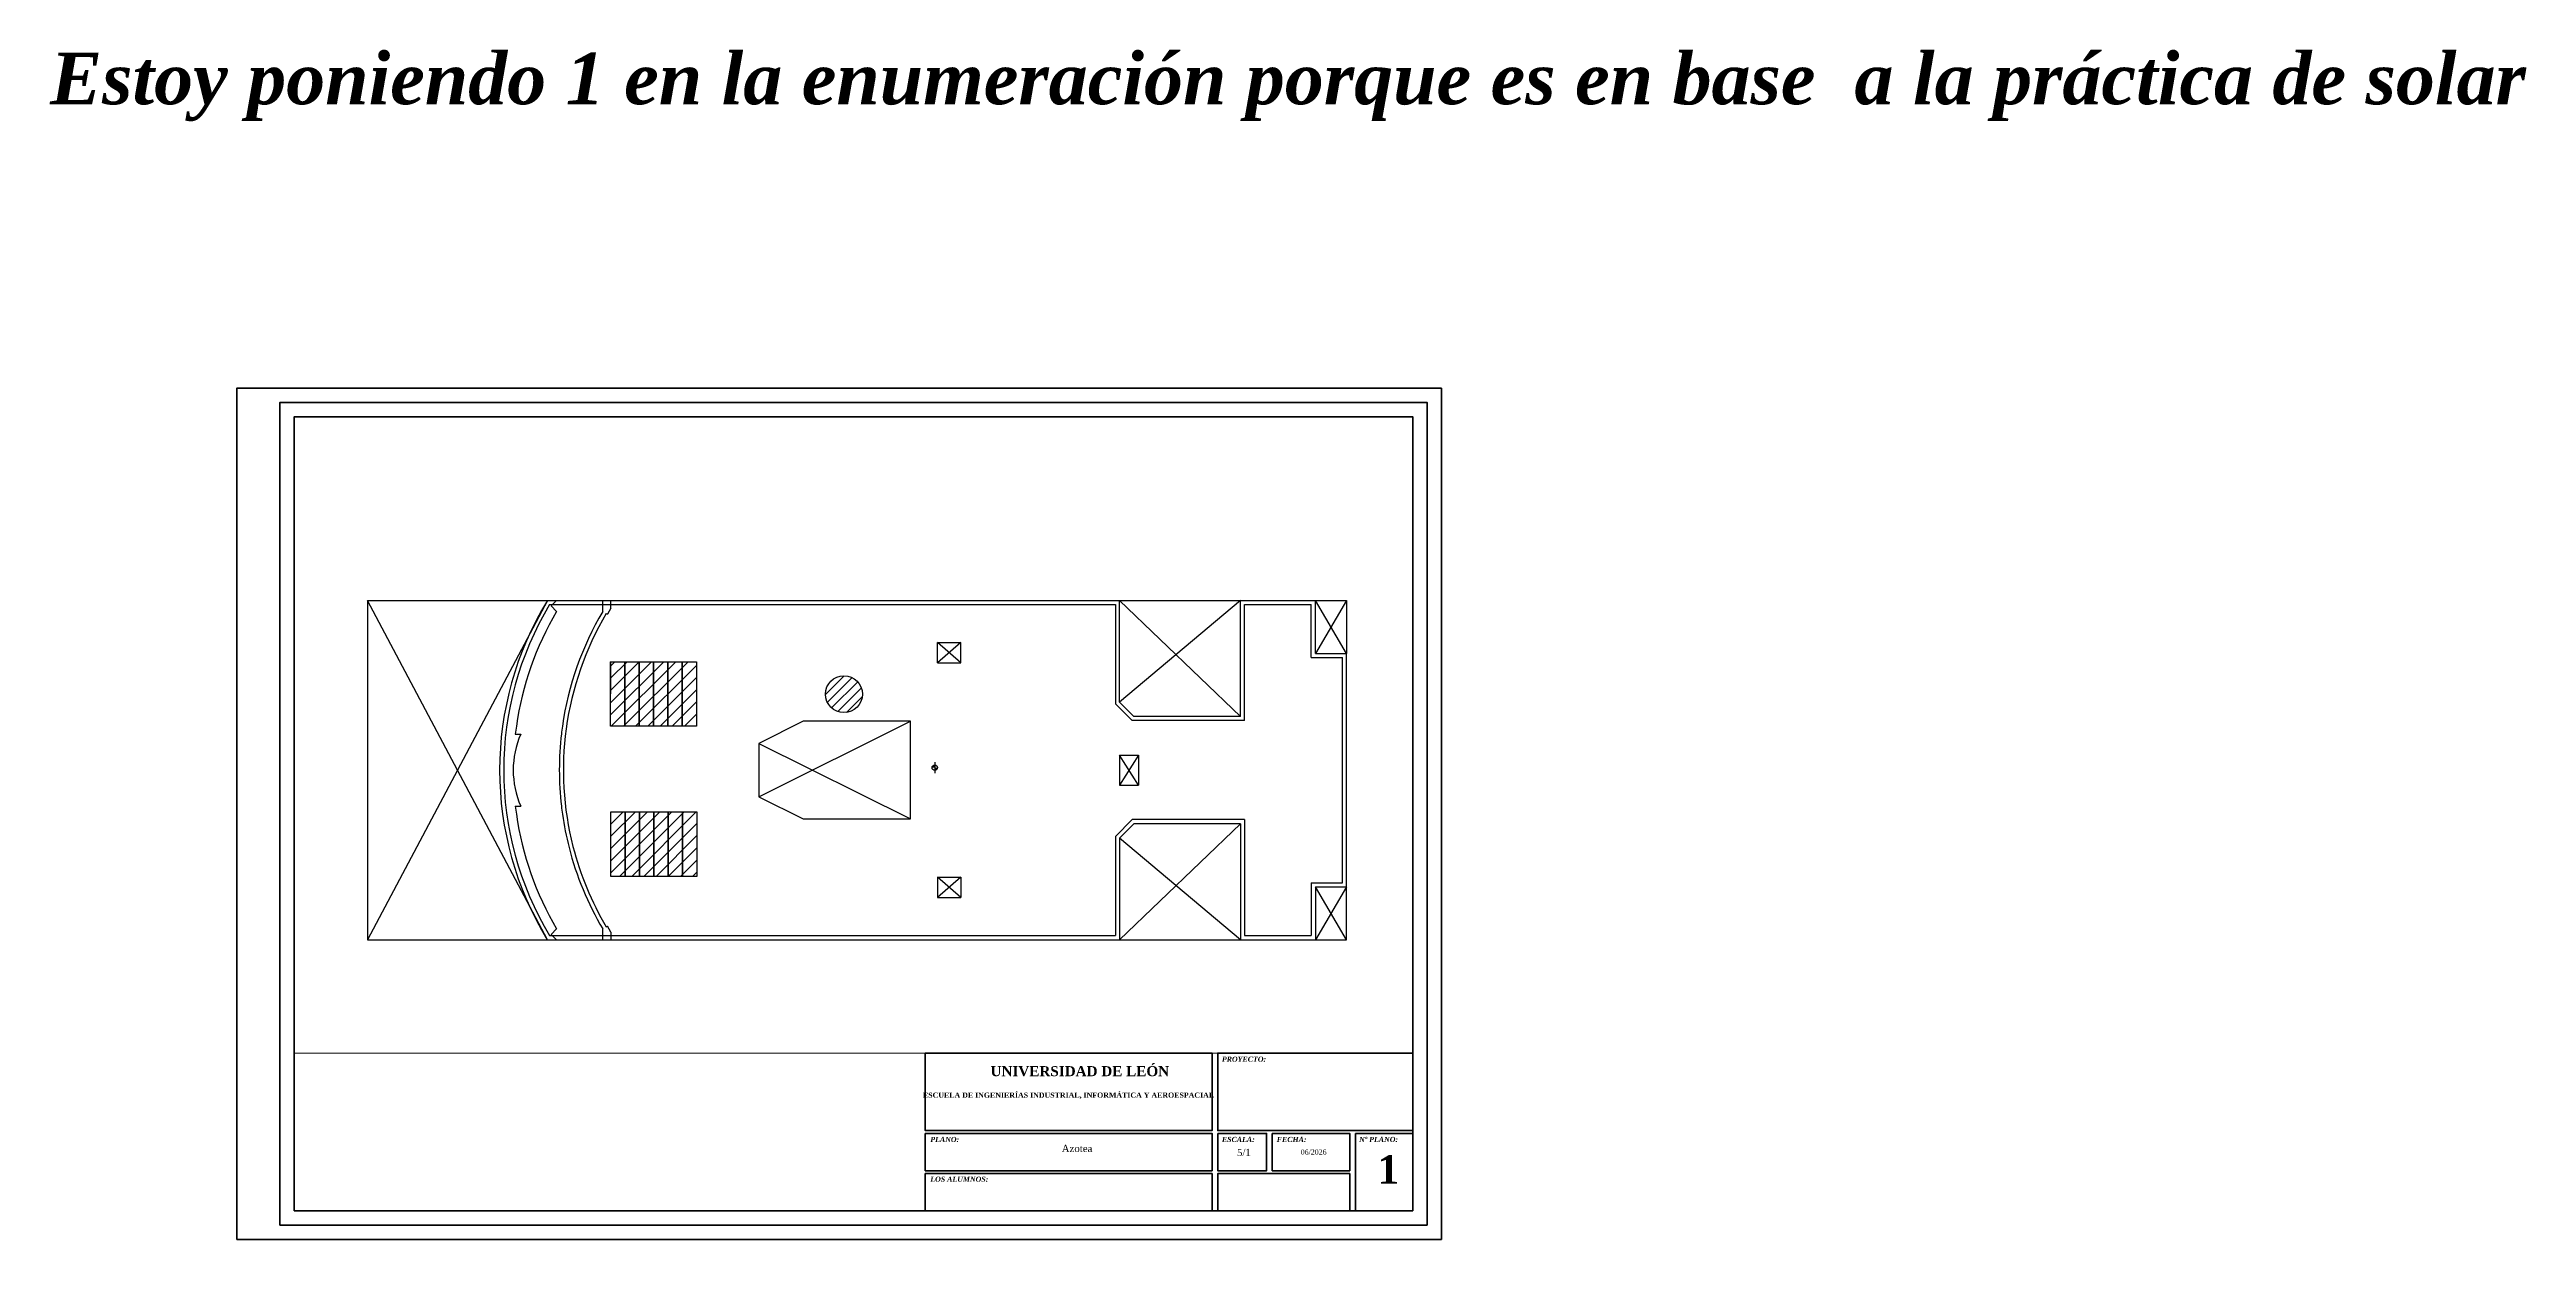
# Paper-space layout 'Azotea' of a CAD drawing. Header units: millimetres. Extents: x -107140 to 756462, y 276549 to 691670.
# The model-space entities are those that its viewports show. They can reach past a viewport. Long polylines and large blocks are cut down to what shows.
import ezdxf
from ezdxf.enums import TextEntityAlignment as Align

# ---------------------------------------------------------------- set-up
doc = ezdxf.new("R2018")
doc.units = ezdxf.units.MM
doc.linetypes.add('HIDDEN', pattern=[9.525, 6.35, -3.175])
doc.layers.add('CAJETÍN_bloque', color=7, linetype='Continuous', lineweight=70)
doc.layers.add('CAPA DE TEXTOS', color=250, linetype='Continuous', lineweight=18)
for name, color, linetype in [('CORTE', 230, 'Continuous'), ('Deposito', 40, 'Continuous'), ('FORMATO DE LÁMINA', 7, 'Continuous'), ('MUROS', 5, 'Continuous'), ('MUROS-BAJOS', 40, 'Continuous'), ('pisos', 8, 'Continuous'), ('Placas', 51, 'Continuous'), ('PROYECCIONES', 6, 'HIDDEN'), ('TEXTOS', 4, 'Continuous')]:
    doc.layers.add(name, color=color, linetype=linetype)
doc.layers.add('VENTANAS', color=250, linetype='Continuous', plot=False)
doc.styles.add('Times New Roman 1.8 mm', font='times.ttf')
doc.styles.add('Times New Roman 2.5 mm', font='times.ttf', dxfattribs={"height": 0.0635})
doc.styles.add('TMR  1.8 mm Negrita', font='timesbd.ttf')
doc.styles.add('TMR 10 mm Negrita', font='timesbd.ttf', dxfattribs={"height": 0.254})
doc.styles.add('TMR 3.5 mm Negrita', font='timesbd.ttf', dxfattribs={"height": 0.0889})
doc.styles.add('TNR 1.8 mm cursiva negrita', font='timesbi.ttf')

# ---------------------------------------------------------------- blocks, each defined once
blk = doc.blocks.new('*U24')
at = {"layer": 'CAJETÍN_bloque'}
for points in [[(240, 65), (340, 65), (340, 38), (240, 38)], [(410, 65), (342, 65), (342, 38), (410, 38)], [(240, 37), (340, 37), (340, 24), (240, 24)], [(342, 37), (359, 37), (359, 24), (342, 24)], [(361, 37), (388, 37), (388, 24), (361, 24)], [(390, 37), (410, 37), (410, 10), (390, 10)], [(240, 23), (340, 23), (340, 10), (240, 10)], [(342, 10), (388, 10), (388, 23), (342, 23)]]:
    blk.add_lwpolyline(points, close=True, dxfattribs=at)
at = {"layer": 'FORMATO DE LÁMINA', "lineweight": 35}
blk.add_lwpolyline([(420, 297), (420, 0), (0, 0), (0, 297)], close=True, dxfattribs=at)
at = {"layer": 'FORMATO DE LÁMINA', "lineweight": 50}
blk.add_lwpolyline([(415, 5), (15, 5), (15, 292), (415, 292)], close=True, dxfattribs=at)
at = {"layer": 'FORMATO DE LÁMINA', "lineweight": 70, "ltscale": 25}
blk.add_lwpolyline([(20, 10), (20, 287), (410, 287), (410, 10)], close=True, dxfattribs=at)
at = {"layer": 'CAPA DE TEXTOS', "style": 'TMR 3.5 mm Negrita'}
blk.add_text('UNIVERSIDAD DE LEÓN', height=3.5, dxfattribs=at).set_placement((293.91, 60.47), align=Align.TOP_CENTER)
at = {"layer": 'CAPA DE TEXTOS', "style": 'TNR 1.8 mm cursiva negrita'}
for s, p in [('PROYECTO:', (343.44, 62)), ('PLANO:', (241.77, 34)), ('ESCALA:', (343.44, 34)), ('FECHA:', (362.56, 34)), ('Nº PLANO:', (391.29, 34)), ('LOS ALUMNOS:', (241.77, 20.14))]:
    blk.add_text(s, height=1.8, dxfattribs=at).set_placement(p)
at = {"layer": 'CAPA DE TEXTOS', "style": 'TMR  1.8 mm Negrita'}
blk.add_text('ESCUELA DE INGENIERÍAS INDUSTRIAL, INFORMÁTICA Y AEROESPACIAL', height=1.8, dxfattribs=at).set_placement((289.97, 48.92), align=Align.BOTTOM_CENTER)
at = {"layer": 'CAPA DE TEXTOS', "lineweight": 30, "flags": 104}
for tag, height, p in [('PROYECTO', 2.5, (376, 51.5)), ('TRABAJO', 1.8, (365, 16.5)), ('ELALUMNO', 1.5, (290, 15.27))]:
    blk.add_attdef(tag, text='', height=height, dxfattribs=at).set_placement(p, align=Align.MIDDLE_CENTER)
at = {"layer": 'CAPA DE TEXTOS', "style": 'Times New Roman 2.5 mm'}
for tag, p in [('PLANO', (292.94, 30.5)), ('ESCALA', (351.12, 29.13))]:
    blk.add_attdef(tag, text='', height=2.5, dxfattribs=at).set_placement(p, align=Align.CENTER)
at = {"layer": 'CAPA DE TEXTOS'}
for tag, height, style, p in [('FECHA', 1.8, 'Times New Roman 1.8 mm', (375.44, 30.5)), ('Nº', 10, 'TMR 10 mm Negrita', (401.47, 24.42))]:
    blk.add_attdef(tag, text='', height=height, dxfattribs=dict(at, style=style)).set_placement(p, align=Align.MIDDLE_CENTER)

msp = doc.modelspace()

# ---------------------------------------------------------------- hatches: boundary and pattern name
at = {"layer": 'Deposito', "ltscale": 0.05}
h = msp.add_hatch(dxfattribs=at)
h.set_pattern_fill('ANSI31', color=256, scale=0.08)
h.set_pattern_definition([(45, (4.25664, 2.80241), (-0.17960512, 0.17960512), [])])
h.paths.add_polyline_path([(264.158, 104.38, 1), (262.798, 104.38, 1)])
at = {"layer": 'Placas', "ltscale": 0.05, "transparency": 33554556}
h = msp.add_hatch(dxfattribs=at)
h.set_pattern_fill('ANSI31', color=256, scale=0.1)
h.set_pattern_definition([(45, (4.3846, -16.66313), (-0.2245064, 0.2245064), [])])
h.paths.add_polyline_path([(255.407, 105.575), (254.879, 105.575), (254.879, 103.195), (255.407, 103.195)])
h.paths.add_polyline_path([(258.047, 105.575), (257.519, 105.575), (257.519, 103.195), (258.047, 103.195)])
h.paths.add_polyline_path([(256.463, 105.575), (255.935, 105.575), (255.935, 103.195), (256.463, 103.195)])
h.paths.add_polyline_path([(257.519, 105.575), (256.991, 105.575), (256.991, 103.195), (257.519, 103.195)])
h.paths.add_polyline_path([(256.991, 105.575), (256.463, 105.575), (256.463, 103.195), (256.991, 103.195)])
h.paths.add_polyline_path([(255.935, 105.575), (255.407, 105.575), (255.407, 103.195), (255.935, 103.195)])
h.paths.add_polyline_path([(258.06, 100.041), (257.532, 100.041), (257.532, 97.661), (258.06, 97.661)])
h.paths.add_polyline_path([(257.532, 100.041), (257.004, 100.041), (257.004, 97.661), (257.532, 97.661)])
h.paths.add_polyline_path([(257.004, 100.041), (256.476, 100.041), (256.476, 97.661), (257.004, 97.661)])
h.paths.add_polyline_path([(256.476, 100.041), (255.948, 100.041), (255.948, 97.661), (256.476, 97.661)])
h.paths.add_polyline_path([(255.948, 100.041), (255.42, 100.041), (255.42, 97.661), (255.948, 97.661)])
h.paths.add_polyline_path([(255.42, 100.041), (254.892, 100.041), (254.892, 97.661), (255.42, 97.661)])
at = {"layer": 'TEXTOS', "ltscale": 0.05}
h = msp.add_hatch(color=256, dxfattribs=at)
h.paths.add_polyline_path([(266.822, 101.771, 0.414214), (266.722, 101.671), (266.822, 101.671)])
h.paths.add_polyline_path([(266.922, 101.671), (266.822, 101.671), (266.822, 101.571, 0.414214)])

# ---------------------------------------------------------------- linework, layer by layer
at = {"layer": 'CORTE'}
for p, q in [((252.551, 107.83), (273.628, 107.83)), ((252.636, 107.68), (273.478, 107.68)), ((254.592, 107.43), (254.592, 107.83)), ((254.892, 107.55), (254.892, 107.83)), ((273.478, 107.68), (273.478, 104.023)), ((273.628, 104.085), (273.628, 107.83)), ((278.078, 103.555), (278.078, 107.83)), ((278.078, 107.83), (280.842, 107.83)), ((278.228, 103.405), (278.228, 107.68)), ((278.228, 107.68), (280.692, 107.68)), ((280.692, 105.73), (280.692, 107.68)), ((280.842, 105.88), (280.842, 107.83)), ((254.722, 107.354), (254.766, 107.33)), ((254.892, 107.55), (254.766, 107.33)), ((266.928, 106.28), (267.778, 106.28)), ((266.928, 105.53), (266.928, 106.28)), ((267.778, 105.53), (267.778, 106.28)), ((280.842, 105.88), (281.992, 105.88)), ((281.992, 97.28), (281.992, 105.88)), ((266.928, 105.53), (267.778, 105.53)), ((280.692, 105.73), (281.842, 105.73)), ((281.842, 97.43), (281.842, 105.73)), ((274.096, 103.405), (273.478, 104.023)), ((274.08, 103.633), (273.655, 104.058)), ((274.08, 103.633), (274.158, 103.555)), ((278.228, 103.405), (274.096, 103.405)), ((278.078, 103.555), (274.158, 103.555)), ((273.628, 102.13), (274.328, 102.13)), ((273.628, 102.13), (273.628, 101.03)), ((274.328, 102.13), (274.328, 101.03)), ((273.628, 101.03), (274.328, 101.03)), ((274.096, 99.755), (273.478, 99.137)), ((274.158, 99.605), (273.655, 99.103)), ((278.228, 99.755), (274.096, 99.755)), ((278.078, 99.605), (274.158, 99.605)), ((278.078, 99.605), (278.078, 95.33)), ((278.228, 99.755), (278.228, 95.48)), ((273.478, 99.137), (273.478, 95.48)), ((273.628, 99.075), (273.628, 95.33)), ((266.928, 97.63), (266.928, 96.88)), ((266.928, 97.63), (267.778, 97.63)), ((267.778, 97.63), (267.778, 96.88)), ((266.928, 96.88), (267.778, 96.88)), ((280.692, 97.43), (280.692, 95.48)), ((280.692, 97.43), (281.842, 97.43)), ((280.842, 97.28), (280.842, 95.33)), ((280.842, 97.28), (281.992, 97.28)), ((254.722, 95.805), (254.766, 95.83)), ((254.892, 95.611), (254.766, 95.83)), ((252.551, 95.33), (273.628, 95.33)), ((252.635, 95.48), (273.478, 95.48)), ((254.592, 95.33), (254.592, 95.73)), ((254.592, 95.33), (273.628, 95.33)), ((254.892, 95.611), (254.892, 95.33)), ((278.078, 95.33), (280.842, 95.33)), ((278.228, 95.48), (280.692, 95.48)), ((279.278, 95.33), (280.842, 95.33))]:
    msp.add_line(p, q, dxfattribs=at)
msp.add_lwpolyline([(265.928, 103.38), (261.978, 103.38), (260.344, 102.564), (260.344, 100.596), (261.978, 99.78), (265.928, 99.78), (265.928, 103.38), (265.928, 103.38)], dxfattribs=at)
for centre, radius, start, end in [((264.487, 101.58), 11.345, 187.72543, 187.72543), ((262.789, 101.58), 11.995, 148.59328, 211.4015), ((262.789, 101.58), 11.845, 148.99954, 210.9952), ((264.487, 101.58), 11.495, 149.40691, 171.87278), ((264.487, 101.58), 11.345, 149.40691, 172.27457), ((264.487, 101.58), 11.495, 171.87278, 173.38067), ((264.487, 101.58), 11.345, 172.27457, 194.35588), ((264.487, 101.58), 11.495, 173.29275, 186.61933), ((264.487, 101.58), 11.495, 186.61933, 188.12722), ((264.487, 101.58), 11.495, 188.12722, 194.35588), ((264.487, 101.58), 11.495, 194.35588, 210.59309), ((264.487, 101.58), 11.345, 194.35588, 210.60094)]:
    msp.add_arc(centre, radius, start, end, dxfattribs=at)
at = {"layer": 'Deposito', "ltscale": 0.05}
msp.add_circle((263.478, 104.38), 0.68, dxfattribs=at)
at = {"layer": 'MUROS'}
for p, q in [((252.692, 107.632), (252.894, 107.831)), ((252.692, 107.632), (252.894, 107.431)), ((273.628, 104.085), (273.655, 104.058)), ((251.371, 102.905), (251.571, 102.905)), ((251.371, 100.255), (251.571, 100.255)), ((273.628, 99.075), (273.655, 99.103)), ((252.692, 95.528), (252.894, 95.73)), ((252.692, 95.528), (252.894, 95.33))]:
    msp.add_line(p, q, dxfattribs=at)
at = {"layer": 'MUROS', "ltscale": 0.05}
for start, end in [(171.87278, 173.38067), (186.61933, 188.12722)]:
    msp.add_arc((262.789, 101.58), 11.495, start, end, dxfattribs=at)
at = {"layer": 'MUROS-BAJOS', "ltscale": 0.05}
msp.add_arc((262.789, 101.58), 11.495, 149.40691, 171.87278, dxfattribs=at)
at = {"layer": 'MUROS-BAJOS'}
for centre, radius, start, end in [((254.606, 101.58), 3.312, 156.41514, 203.58486), ((262.789, 101.58), 11.495, 188.12722, 210.59309)]:
    msp.add_arc(centre, radius, start, end, dxfattribs=at)
at = {"layer": 'pisos'}
for p, q in [((245.932, 107.83), (254.592, 107.83)), ((245.932, 107.83), (245.932, 95.33)), ((245.932, 95.33), (254.592, 95.33))]:
    msp.add_line(p, q, dxfattribs=at)
at = {"layer": 'pisos', "ltscale": 0.05}
for p, q in [((273.628, 107.83), (278.078, 107.83)), ((280.842, 107.83), (281.992, 107.83)), ((281.992, 107.83), (281.992, 105.88)), ((281.992, 95.33), (281.992, 97.28)), ((273.628, 95.33), (278.078, 95.33)), ((280.842, 95.33), (281.992, 95.33))]:
    msp.add_line(p, q, dxfattribs=at)
at = {"layer": 'Placas', "ltscale": 0.05}
for p, q in [((254.879, 105.583), (254.879, 104.393)), ((255.935, 105.575), (255.935, 103.195)), ((255.935, 103.195), (255.935, 105.575)), ((256.463, 105.575), (256.463, 103.195)), ((256.463, 103.195), (256.463, 105.575)), ((254.892, 100.041), (255.42, 100.041)), ((254.892, 97.661), (254.892, 100.041)), ((255.42, 100.041), (255.42, 97.661)), ((255.42, 100.041), (255.948, 100.041)), ((255.42, 97.661), (255.42, 100.041)), ((255.948, 100.041), (255.948, 97.661)), ((255.948, 100.041), (256.476, 100.041)), ((255.948, 97.661), (255.948, 100.041)), ((256.476, 100.041), (256.476, 97.661)), ((256.476, 100.041), (257.004, 100.041)), ((256.476, 97.661), (256.476, 100.041)), ((257.004, 100.041), (257.004, 97.661)), ((257.004, 100.041), (257.532, 100.041)), ((257.004, 97.661), (257.004, 100.041)), ((257.532, 100.041), (257.532, 97.661)), ((257.532, 100.041), (258.06, 100.041)), ((257.532, 97.661), (257.532, 100.041)), ((258.06, 100.041), (258.06, 97.661)), ((255.42, 97.661), (254.892, 97.661)), ((255.948, 97.661), (255.42, 97.661)), ((256.476, 97.661), (255.948, 97.661)), ((257.004, 97.661), (256.476, 97.661)), ((257.532, 97.661), (257.004, 97.661)), ((258.06, 97.661), (257.532, 97.661))]:
    msp.add_line(p, q, dxfattribs=at)
for points in [[(256.991, 105.575), (256.991, 103.195), (256.991, 105.575), (257.519, 105.575), (257.519, 103.195), (257.519, 105.575), (258.047, 105.575), (258.047, 103.195), (257.519, 103.195), (256.991, 103.195), (256.463, 103.195), (255.935, 103.195), (255.407, 103.195), (254.879, 103.195), (254.879, 105.575), (255.407, 105.575), (255.935, 105.575), (256.463, 105.575)], [(255.407, 105.575), (255.407, 103.195)]]:
    msp.add_lwpolyline(points, close=True, dxfattribs=at)
at = {"layer": 'PROYECCIONES', "linetype": 'Continuous', "ltscale": 0.05}
for p, q in [((252.551, 95.33), (245.932, 107.83)), ((252.551, 107.83), (245.932, 95.33)), ((278.078, 103.555), (273.628, 107.83)), ((278.078, 107.83), (273.628, 104.085)), ((281.992, 105.88), (280.842, 107.83)), ((281.992, 107.83), (280.842, 105.88)), ((267.778, 105.53), (266.928, 106.28)), ((267.778, 106.28), (266.928, 105.53)), ((260.344, 100.596), (265.928, 103.38)), ((260.344, 102.564), (265.928, 99.78)), ((274.328, 102.13), (273.628, 101.03)), ((274.328, 101.03), (273.628, 102.13)), ((278.078, 99.605), (273.628, 95.33)), ((278.078, 95.33), (273.628, 99.075)), ((267.778, 96.88), (266.928, 97.63)), ((267.778, 97.63), (266.928, 96.88)), ((281.992, 97.28), (280.842, 95.33)), ((281.992, 95.33), (280.842, 97.28))]:
    msp.add_line(p, q, dxfattribs=at)
at = {"layer": 'TEXTOS'}
for p, q in [((266.822, 101.871), (266.822, 101.671)), ((266.822, 101.671), (266.822, 101.471))]:
    msp.add_line(p, q, dxfattribs=at)
msp.add_circle((266.822, 101.671), 0.1, dxfattribs=at)

psp = doc.layouts.new('Azotea')

# ---------------------------------------------------------------- block references
at = {"layer": 'FORMATO DE LÁMINA', "ltscale": 0.05}
ref = psp.add_blockref('*U24', (-41829, 276549), dxfattribs=dict(at, xscale=1000, yscale=1000, zscale=1000))
ref.add_attrib('PLANO', 'Azotea', dxfattribs={"layer": 'CAPA DE TEXTOS', "height": 2500, "style": 'Times New Roman 2.5 mm'}).set_placement((251116, 307049), align=Align.CENTER)
lines = psp.add_mtext('Alberto España Carrete\\PCarlos Fernández Palanca\\PRubén Modino López\\PJuan Diego Niño González', dxfattribs={"layer": 'CAPA DE TEXTOS', "insert": (248171, 291817), "char_height": 2.5, "attachment_point": 1})
ref.add_attrib('ELALUMNO', '', (248171, 291817), dxfattribs={"flags": 104}).embed_mtext(lines)
lines = psp.add_mtext('Análisis de proyectos de \\Paprovechamiento solar para \\Pgenerar agua caliente', dxfattribs={"layer": 'CAPA DE TEXTOS', "insert": (334171, 328049), "char_height": 2.5, "attachment_point": 1})
ref.add_attrib('PROYECTO', '', (334171, 328049), dxfattribs={"flags": 104}).embed_mtext(lines)
ref.add_attrib('FECHA', '06/2026', dxfattribs={"layer": 'CAPA DE TEXTOS', "height": 1800, "style": 'Times New Roman 1.8 mm'}).set_placement((333608, 307049), align=Align.MIDDLE_CENTER)
ref.add_attrib('Nº', '1', dxfattribs={"layer": 'CAPA DE TEXTOS', "height": 10000, "style": 'TMR 10 mm Negrita'}).set_placement((359638, 300969), align=Align.MIDDLE_CENTER)
ref.add_attrib('ESCALA', '5/1', dxfattribs={"layer": 'CAPA DE TEXTOS', "height": 2500, "style": 'Times New Roman 2.5 mm'}).set_placement((309289, 305674), align=Align.CENTER)

# ---------------------------------------------------------------- texts
at = {"ltscale": 0.05, "style": 'TNR 1.8 mm cursiva negrita'}
psp.add_text('Estoy poniendo 1 en la enumeración porque es en base  a la práctica de solar', height=18000, dxfattribs=at).set_placement((-106941, 672570))

# ---------------------------------------------------------------- viewports
at = {"layer": 'VENTANAS', "ltscale": 0.05, "view_target_point": (259.457, 103.646)}
psp.add_viewport(center=(173171, 452549), size=(390000, 222000), view_center_point=(4.372, -0.77), view_height=23.45396, dxfattribs=at)

doc.saveas('drawing.dxf')
